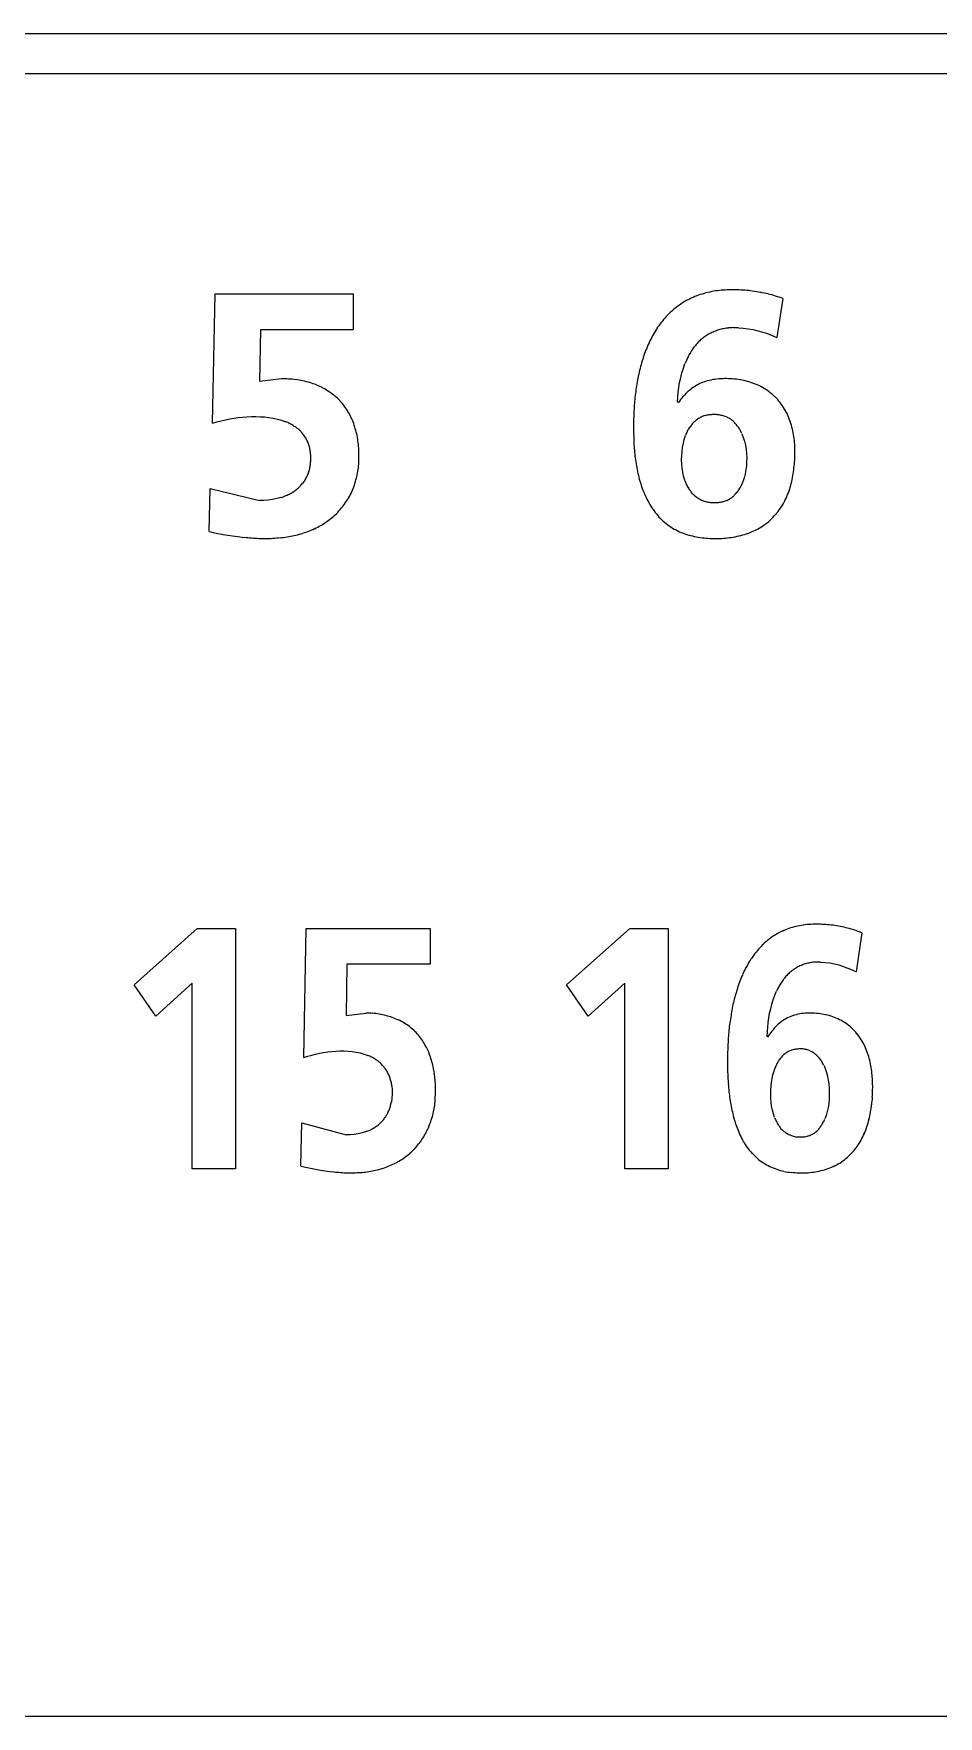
# Model space of a CAD drawing. Extents: x 168 to 388, y 259 to 356.
# Drawn here: x 293.97 to 300.75, y 282.37 to 294.97 of the extents above; entities that cross this region are included whole.
import ezdxf

# ---------------------------------------------------------------- set-up
doc = ezdxf.new("R2010")
doc.units = 0
doc.header["$MEASUREMENT"] = 0
doc.layers.get('0').update_dxf_attribs({"linetype": 'CONTINUOUS'})

msp = doc.modelspace()

# ---------------------------------------------------------------- linework, layer by layer
at = {"color": 7, "linetype": 'Continuous'}
for p, q in [((277.915, 294.966), (332.216, 294.966)), ((332.216, 294.666), (277.915, 294.666)), ((295.309, 292.05), (295.327, 293.017)), ((295.327, 293.017), (296.361, 293.017)), ((296.361, 293.017), (296.361, 292.749)), ((299.58, 292.984), (299.534, 292.692)), ((295.668, 292.749), (295.66, 292.365)), ((296.361, 292.749), (295.668, 292.749)), ((299.247, 292.764), (299.284, 292.761)), ((299.284, 292.761), (299.321, 292.757)), ((299.321, 292.757), (299.358, 292.75)), ((299.358, 292.75), (299.394, 292.742)), ((299.394, 292.742), (299.429, 292.732)), ((299.429, 292.732), (299.465, 292.72)), ((299.465, 292.72), (299.5, 292.706)), ((299.5, 292.706), (299.534, 292.692)), ((298.815, 292.39), (298.824, 292.426)), ((298.824, 292.426), (298.835, 292.462)), ((298.835, 292.462), (298.847, 292.496)), ((295.66, 292.365), (295.825, 292.383)), ((298.797, 292.281), (298.801, 292.317)), ((298.801, 292.317), (298.807, 292.354)), ((298.807, 292.354), (298.815, 292.39)), ((298.792, 292.207), (298.794, 292.244)), ((298.794, 292.244), (298.797, 292.281)), ((295.309, 292.05), (295.341, 292.06)), ((295.341, 292.06), (295.373, 292.068)), ((295.373, 292.068), (295.405, 292.075)), ((295.405, 292.075), (295.437, 292.082)), ((295.437, 292.082), (295.469, 292.087)), ((295.469, 292.087), (295.501, 292.091)), ((295.501, 292.091), (295.533, 292.095)), ((295.533, 292.095), (295.566, 292.097)), ((295.566, 292.097), (295.599, 292.099)), ((295.599, 292.099), (295.632, 292.099)), ((295.632, 292.099), (295.664, 292.098)), ((295.664, 292.098), (295.697, 292.096)), ((295.697, 292.096), (295.73, 292.093)), ((295.73, 292.093), (295.762, 292.087)), ((295.762, 292.087), (295.794, 292.08)), ((295.794, 292.08), (295.825, 292.071)), ((295.825, 292.071), (295.856, 292.06)), ((298.835, 291.899), (298.842, 291.928)), ((298.842, 291.928), (298.852, 291.958)), ((299.273, 291.971), (299.284, 291.943)), ((299.284, 291.943), (299.293, 291.914)), ((298.822, 291.776), (298.823, 291.807)), ((298.823, 291.807), (298.825, 291.838)), ((298.825, 291.838), (298.829, 291.868)), ((298.829, 291.868), (298.835, 291.899)), ((299.293, 291.914), (299.3, 291.884)), ((299.3, 291.884), (299.305, 291.853)), ((299.305, 291.853), (299.308, 291.823)), ((299.308, 291.823), (299.31, 291.792)), ((299.31, 291.792), (299.309, 291.761)), ((298.823, 291.743), (298.822, 291.774)), ((298.826, 291.713), (298.823, 291.743)), ((298.83, 291.682), (298.826, 291.713)), ((298.837, 291.652), (298.83, 291.682)), ((299.299, 291.67), (299.291, 291.64)), ((299.304, 291.7), (299.299, 291.67)), ((299.308, 291.731), (299.304, 291.7)), ((299.309, 291.761), (299.308, 291.731)), ((295.284, 291.238), (295.291, 291.56)), ((295.291, 291.56), (295.66, 291.47)), ((298.845, 291.623), (298.837, 291.652)), ((299.291, 291.64), (299.281, 291.611)), ((295.693, 291.471), (295.66, 291.47)), ((295.725, 291.474), (295.693, 291.471)), ((295.758, 291.478), (295.725, 291.474)), ((295.79, 291.485), (295.758, 291.478)), ((295.821, 291.494), (295.79, 291.485)), ((295.336, 291.226), (295.388, 291.216)), ((295.388, 291.216), (295.441, 291.208)), ((295.441, 291.208), (295.494, 291.2)), ((295.494, 291.2), (295.547, 291.194)), ((294.72, 287.844), (295.193, 288.267)), ((295.193, 288.267), (295.481, 288.267)), ((295.481, 288.267), (295.481, 286.467)), ((295.993, 287.3), (296.009, 288.267)), ((296.009, 288.267), (296.939, 288.267)), ((296.939, 288.267), (296.939, 287.999)), ((297.96, 287.844), (298.433, 288.267)), ((298.433, 288.267), (298.721, 288.267)), ((298.721, 288.267), (298.721, 286.467)), ((300.172, 288.233), (300.13, 287.942)), ((299.862, 288.014), (299.897, 288.012)), ((299.897, 288.012), (299.932, 288.008)), ((296.315, 287.999), (296.308, 287.615)), ((296.939, 287.999), (296.315, 287.999)), ((299.932, 288.008), (299.966, 288.001)), ((299.966, 288.001), (300, 287.993)), ((300, 287.993), (300.033, 287.982)), ((300.033, 287.982), (300.066, 287.97)), ((300.066, 287.97), (300.099, 287.957)), ((300.099, 287.957), (300.13, 287.942)), ((294.883, 287.609), (294.72, 287.844)), ((295.156, 287.857), (294.883, 287.609)), ((295.156, 286.467), (295.156, 287.857)), ((298.122, 287.609), (297.96, 287.844)), ((298.396, 287.857), (298.122, 287.609)), ((298.396, 286.467), (298.396, 287.857)), ((299.508, 287.733), (299.519, 287.766)), ((299.519, 287.766), (299.533, 287.798)), ((299.481, 287.631), (299.489, 287.665)), ((299.489, 287.665), (299.497, 287.699)), ((299.497, 287.699), (299.508, 287.733)), ((296.308, 287.615), (296.457, 287.633)), ((299.464, 287.492), (299.467, 287.527)), ((299.467, 287.527), (299.47, 287.562)), ((299.47, 287.562), (299.475, 287.597)), ((299.475, 287.597), (299.481, 287.631)), ((299.171, 287.434), (299.167, 287.378)), ((299.462, 287.457), (299.464, 287.492)), ((295.993, 287.3), (296.021, 287.31)), ((296.021, 287.31), (296.051, 287.318)), ((296.051, 287.318), (296.08, 287.326)), ((296.08, 287.326), (296.11, 287.332)), ((296.11, 287.332), (296.14, 287.338)), ((296.14, 287.338), (296.171, 287.342)), ((296.171, 287.342), (296.201, 287.345)), ((296.201, 287.345), (296.231, 287.348)), ((296.231, 287.348), (296.262, 287.349)), ((296.262, 287.349), (296.292, 287.349)), ((296.292, 287.349), (296.323, 287.348)), ((296.323, 287.348), (296.354, 287.345)), ((296.354, 287.345), (296.384, 287.34)), ((296.384, 287.34), (296.414, 287.334)), ((296.414, 287.334), (296.443, 287.326)), ((296.443, 287.326), (296.472, 287.315)), ((299.166, 287.323), (299.165, 287.267)), ((299.165, 287.267), (299.166, 287.211)), ((299.167, 287.378), (299.166, 287.323)), ((299.166, 287.211), (299.168, 287.155)), ((299.495, 287.114), (299.5, 287.142)), ((299.5, 287.142), (299.506, 287.171)), ((299.506, 287.171), (299.514, 287.2)), ((299.514, 287.2), (299.524, 287.228)), ((299.886, 287.244), (299.898, 287.217)), ((299.898, 287.217), (299.907, 287.189)), ((299.907, 287.189), (299.914, 287.16)), ((299.914, 287.16), (299.92, 287.131)), ((299.92, 287.131), (299.924, 287.102)), ((296.651, 287.087), (296.653, 287.057)), ((296.654, 287.026), (296.652, 286.996)), ((296.653, 287.057), (296.654, 287.026)), ((299.49, 287.055), (299.492, 287.085)), ((299.49, 287.026), (299.49, 287.055)), ((299.491, 286.995), (299.49, 287.024)), ((299.492, 287.085), (299.495, 287.114)), ((299.924, 287.102), (299.927, 287.072)), ((299.927, 287.072), (299.928, 287.043)), ((299.928, 287.013), (299.927, 286.983)), ((299.928, 287.043), (299.928, 287.013)), ((296.652, 286.996), (296.648, 286.965)), ((299.493, 286.965), (299.491, 286.995)), ((299.496, 286.936), (299.493, 286.965)), ((299.502, 286.907), (299.496, 286.936)), ((299.509, 286.878), (299.502, 286.907)), ((299.518, 286.85), (299.509, 286.878)), ((299.913, 286.896), (299.905, 286.867)), ((299.92, 286.925), (299.913, 286.896)), ((299.924, 286.954), (299.92, 286.925)), ((299.927, 286.983), (299.924, 286.954)), ((295.97, 286.488), (295.976, 286.81)), ((295.976, 286.81), (296.308, 286.72)), ((299.905, 286.867), (299.895, 286.84)), ((296.339, 286.721), (296.308, 286.72)), ((296.369, 286.724), (296.339, 286.721)), ((296.399, 286.729), (296.369, 286.724)), ((296.429, 286.736), (296.399, 286.729)), ((296.458, 286.745), (296.429, 286.736)), ((295.481, 286.467), (295.156, 286.467)), ((296.018, 286.476), (296.067, 286.466)), ((296.067, 286.466), (296.116, 286.457)), ((296.116, 286.457), (296.166, 286.449)), ((296.166, 286.449), (296.216, 286.443)), ((298.721, 286.467), (298.396, 286.467)), ((387.315, 282.367), (270.365, 282.367))]:
    msp.add_line(p, q, dxfattribs=at)
for centre, radius, start, end in [((299.146, 292.447), 0.594, 126.3954, 132.0475), ((299.143, 292.45), 0.59, 120.6782, 126.3661), ((299.146, 292.445), 0.596, 115.049, 120.6828), ((299.153, 292.431), 0.612, 109.5294, 115.0194), ((299.167, 292.39), 0.655, 104.4046, 109.5331), ((299.178, 292.348), 0.699, 99.5994, 104.4054), ((299.191, 292.269), 0.779, 95.278, 99.5914), ((299.201, 292.164), 0.884, 91.478, 95.2787), ((299.205, 292.008), 1.04, 88.2295, 91.4576), ((299.202, 291.858), 1.19, 85.5311, 88.3531), ((299.207, 291.92), 1.128, 82.5305, 85.5074), ((299.21, 291.947), 1.1, 79.4719, 82.5239), ((299.211, 291.951), 1.097, 76.3926, 79.4692), ((299.207, 291.934), 1.114, 73.3775, 76.3904), ((299.196, 291.898), 1.151, 70.5036, 73.3822), ((299.243, 292.361), 0.725, 142.4511, 147.0829), ((299.195, 292.398), 0.664, 137.3899, 142.4492), ((299.169, 292.422), 0.629, 132.0448, 137.3868), ((299.374, 292.283), 0.877, 151.3, 155.1273), ((299.303, 292.322), 0.796, 147.0806, 151.3001), ((299.212, 292.397), 0.371, 130.5327, 136.2611), ((299.197, 292.414), 0.348, 124.4319, 130.5327), ((299.196, 292.416), 0.346, 118.2639, 124.4109), ((299.196, 292.416), 0.345, 112.1137, 118.2678), ((299.201, 292.402), 0.36, 106.1928, 112.0913), ((299.206, 292.384), 0.379, 100.5995, 106.1971), ((299.214, 292.344), 0.42, 95.5119, 100.5629), ((299.22, 292.276), 0.489, 91.1698, 95.5159), ((299.222, 292.173), 0.591, 87.5576, 91.1497), ((299.561, 292.203), 1.081, 158.5615, 161.6679), ((299.463, 292.242), 0.975, 155.1265, 158.569), ((299.346, 292.303), 0.535, 150.9145, 154.8851), ((299.299, 292.33), 0.481, 146.4999, 150.9145), ((299.262, 292.355), 0.436, 141.6302, 146.5021), ((299.23, 292.379), 0.396, 136.2687, 141.6318), ((299.911, 292.106), 1.444, 167.0151, 169.3403), ((299.794, 292.133), 1.324, 164.4801, 167.0168), ((299.668, 292.168), 1.193, 161.6692, 164.4834), ((299.402, 292.277), 0.596, 154.8788, 158.4394), ((295.826, 291.617), 0.765, 86.1045, 90.1096), ((295.826, 291.608), 0.774, 82.159, 86.1182), ((295.834, 291.669), 0.713, 77.8681, 82.1667), ((295.847, 291.727), 0.654, 73.1846, 77.8712), ((295.863, 291.779), 0.6, 68.0587, 73.1862), ((295.882, 291.827), 0.548, 62.47, 68.0632), ((295.901, 291.863), 0.507, 56.4127, 62.459), ((300.178, 292.06), 1.715, 171.456, 173.4143), ((300.048, 292.08), 1.583, 169.3404, 171.4614), ((299.117, 292.011), 0.37, 121.9797, 131.0539), ((299.109, 292.023), 0.356, 112.6292, 121.9184), ((299.118, 292.001), 0.38, 103.7358, 112.577), ((299.133, 291.938), 0.444, 96.1435, 103.7082), ((299.144, 291.825), 0.558, 89.9518, 96.0439), ((299.147, 291.671), 0.712, 85.4994, 90.2178), ((299.151, 291.716), 0.667, 80.4698, 85.5048), ((299.165, 291.796), 0.586, 74.7601, 80.494), ((299.182, 291.861), 0.518, 68.2588, 74.7451), ((299.2, 291.905), 0.471, 61.1287, 68.2614), ((299.214, 291.93), 0.442, 53.4487, 61.1225), ((295.919, 291.89), 0.474, 49.9504, 56.4131), ((295.927, 291.9), 0.462, 43.2999, 49.9397), ((295.931, 291.904), 0.456, 36.5597, 43.277), ((295.916, 291.893), 0.474, 30.1003, 36.562), ((300.436, 292.035), 1.974, 175.2417, 176.9424), ((300.299, 292.046), 1.837, 173.414, 175.2417), ((299.207, 291.922), 0.497, 138.9568, 145.7143), ((299.15, 291.974), 0.42, 131.0856, 139.0846), ((299.221, 291.94), 0.429, 45.5854, 53.4051), ((299.219, 291.939), 0.432, 37.7906, 45.5681), ((299.201, 291.925), 0.454, 30.4011, 37.7931), ((295.708, 291.693), 0.396, 63.2685, 68.0025), ((295.729, 291.735), 0.349, 57.9071, 63.274), ((295.892, 291.879), 0.502, 23.968, 30.0733), ((295.851, 291.861), 0.547, 18.3663, 23.9724), ((300.574, 292.027), 2.112, 176.9412, 178.531), ((300.729, 292.023), 2.268, 178.5322, 180.013), ((299.065, 291.901), 0.217, 132.7578, 140.8899), ((299.053, 291.914), 0.199, 123.9104, 132.763), ((299.051, 291.917), 0.196, 114.8674, 123.8656), ((299.053, 291.911), 0.203, 106.0887, 114.7953), ((299.059, 291.89), 0.224, 98.2217, 106.0974), ((299.064, 291.86), 0.254, 91.2772, 98.2142), ((299.064, 291.846), 0.268, 84.8377, 91.4064), ((299.068, 291.884), 0.23, 77.1871, 84.8436), ((299.072, 291.903), 0.21, 68.7721, 77.1512), ((299.076, 291.914), 0.199, 59.8842, 68.7293), ((299.075, 291.912), 0.202, 51.148, 59.8891), ((299.065, 291.9), 0.217, 42.9826, 51.1133), ((299.048, 291.884), 0.24, 35.6216, 42.9614), ((299.168, 291.906), 0.493, 23.5772, 30.3876), ((299.12, 291.885), 0.545, 17.406, 23.5657), ((299.054, 291.864), 0.614, 11.9467, 17.4133), ((295.748, 291.766), 0.312, 51.8999, 57.904), ((295.768, 291.791), 0.281, 45.2349, 51.9022), ((295.78, 291.803), 0.264, 38.1208, 45.2207), ((295.789, 291.81), 0.252, 30.6651, 38.096), ((295.785, 291.808), 0.257, 23.362, 30.6675), ((295.791, 291.841), 0.61, 13.324, 18.3476), ((295.7, 291.82), 0.704, 8.9696, 13.3251), ((295.623, 291.807), 0.782, 5.0857, 9.0084), ((300.678, 292.022), 2.216, 179.9894, 181.5045), ((300.461, 292.017), 1.999, 181.5045, 183.1839), ((299.164, 291.841), 0.334, 154.2457, 159.5666), ((299.12, 291.863), 0.285, 148.0585, 154.2534), ((299.088, 291.883), 0.246, 140.905, 148.0612), ((299.021, 291.865), 0.274, 29.368, 35.6293), ((298.986, 291.845), 0.314, 23.7534, 29.365), ((298.991, 291.851), 0.678, 7.0024, 11.9518), ((298.889, 291.839), 0.782, 2.6733, 6.9693), ((295.774, 291.803), 0.269, 16.3318, 23.3138), ((295.751, 291.797), 0.293, 9.9381, 16.3398), ((295.716, 291.791), 0.328, 4.1969, 9.9175), ((295.667, 291.787), 0.378, 359.2338, 4.2017), ((295.585, 291.804), 0.82, 1.3475, 5.0858), ((295.565, 291.803), 0.84, 357.7189, 1.3688), ((300.242, 292.004), 1.781, 183.1757, 185.0616), ((300.013, 291.984), 1.551, 185.0612, 187.2266), ((298.65, 291.829), 1.021, 356.0093, 359.2981), ((298.692, 291.829), 0.979, 359.2478, 2.6785), ((295.766, 291.769), 0.277, 335.5536, 342.3316), ((295.742, 291.777), 0.302, 342.3329, 348.5521), ((295.714, 291.782), 0.33, 348.5553, 354.239), ((295.676, 291.786), 0.368, 354.2394, 359.3285), ((295.781, 291.788), 0.624, 348.4872, 353.4031), ((295.693, 291.798), 0.712, 353.4315, 357.7362), ((299.822, 291.96), 1.358, 187.2199, 189.6929), ((299.642, 291.929), 1.175, 189.6929, 192.5496), ((299.495, 291.896), 1.025, 192.5425, 195.8193), ((298.799, 291.811), 0.871, 348.8014, 352.6566), ((298.676, 291.827), 0.994, 352.6357, 356.0132), ((295.742, 291.801), 0.316, 302.2131, 308.1541), ((295.757, 291.782), 0.291, 308.1519, 314.5921), ((295.769, 291.77), 0.274, 314.6192, 321.4512), ((295.777, 291.764), 0.265, 321.4469, 328.5323), ((295.773, 291.766), 0.269, 328.5583, 335.541), ((295.84, 291.769), 0.562, 332.7682, 338.224), ((295.816, 291.779), 0.587, 338.2224, 343.4425), ((295.797, 291.785), 0.607, 343.4361, 348.4847), ((299.356, 291.857), 0.88, 195.8171, 199.6329), ((299.247, 291.818), 0.764, 199.6259, 204.0197), ((299.158, 291.729), 0.331, 198.7544, 204.0868), ((299.12, 291.712), 0.289, 204.0831, 210.1849), ((299.09, 291.694), 0.253, 210.182, 217.1413), ((299.069, 291.678), 0.228, 217.1392, 224.8501), ((299.039, 291.692), 0.255, 321.0069, 327.7377), ((299.008, 291.711), 0.291, 327.7386, 333.8016), ((298.969, 291.73), 0.335, 333.7911, 339.0619), ((298.991, 291.766), 0.674, 339.3964, 344.3794), ((298.908, 291.789), 0.759, 344.3768, 348.7997), ((295.693, 291.899), 0.425, 287.5403, 291.9492), ((295.708, 291.861), 0.384, 291.9469, 296.8257), ((295.725, 291.829), 0.348, 296.8232, 302.2138), ((295.855, 291.762), 0.545, 315.852, 321.4785), ((295.859, 291.759), 0.54, 321.4873, 327.1639), ((295.852, 291.763), 0.548, 327.1616, 332.7523), ((299.153, 291.776), 0.661, 204.0179, 209.0974), ((299.085, 291.738), 0.583, 209.1028, 214.858), ((299.058, 291.668), 0.212, 224.8954, 233.2124), ((299.054, 291.662), 0.205, 233.2351, 241.838), ((299.056, 291.667), 0.211, 241.834, 250.2028), ((299.063, 291.687), 0.232, 250.2572, 257.852), ((299.069, 291.714), 0.26, 257.8203, 264.6083), ((299.071, 291.733), 0.278, 264.6049, 270.9381), ((299.072, 291.704), 0.249, 270.7821, 277.8527), ((299.078, 291.662), 0.207, 277.8888, 286.4015), ((299.081, 291.652), 0.197, 286.4048, 295.3721), ((299.081, 291.651), 0.196, 295.4286, 304.4329), ((299.077, 291.657), 0.203, 304.4757, 313.1501), ((299.062, 291.673), 0.224, 313.1433, 321.0023), ((299.145, 291.694), 0.503, 320.9499, 327.6257), ((299.112, 291.714), 0.542, 327.636, 333.8322), ((299.057, 291.741), 0.603, 333.8303, 339.3981), ((295.821, 291.805), 0.6, 299.8344, 304.9468), ((295.835, 291.784), 0.574, 304.9524, 310.2896), ((295.85, 291.766), 0.552, 310.2918, 315.8507), ((299.035, 291.703), 0.522, 214.8535, 221.2861), ((299.009, 291.68), 0.488, 221.3257, 228.2108), ((298.995, 291.665), 0.467, 228.205, 235.3955), ((299.161, 291.684), 0.485, 299.7704, 306.6965), ((299.17, 291.672), 0.47, 306.7323, 313.8743), ((299.166, 291.677), 0.476, 313.87, 320.9266), ((295.675, 292.878), 1.686, 256.5717, 258.3902), ((295.73, 293.053), 1.867, 264.3987, 266.036), ((295.714, 292.825), 1.639, 266.0311, 267.9014), ((295.704, 292.535), 1.349, 267.8738, 270.1474), ((295.704, 292.324), 1.138, 270.1783, 272.8736), ((295.709, 292.223), 1.036, 272.8736, 275.8331), ((295.718, 292.135), 0.949, 275.8317, 279.0641), ((295.73, 292.058), 0.87, 279.0636, 282.5859), ((295.745, 291.991), 0.802, 282.5844, 286.4096), ((295.763, 291.932), 0.74, 286.4086, 290.5527), ((295.783, 291.879), 0.683, 290.5512, 295.0385), ((295.801, 291.839), 0.64, 295.0423, 299.8361), ((299.001, 291.674), 0.478, 235.445, 242.4638), ((299.012, 291.695), 0.502, 242.4594, 249.1546), ((299.03, 291.743), 0.553, 249.1775, 255.2529), ((299.047, 291.809), 0.621, 255.2481, 260.6513), ((299.062, 291.898), 0.711, 260.657, 265.38), ((299.072, 292.021), 0.835, 265.3793, 269.4024), ((299.074, 292.087), 0.901, 269.3203, 273.0483), ((299.079, 291.991), 0.805, 273.0473, 277.2175), ((299.09, 291.904), 0.717, 277.2037, 281.8871), ((299.108, 291.817), 0.628, 281.8847, 287.231), ((299.128, 291.755), 0.563, 287.2401, 293.2009), ((299.148, 291.708), 0.512, 293.2003, 299.7627), ((299.799, 287.762), 0.532, 108.9622, 114.964), ((299.807, 287.737), 0.559, 103.2545, 108.9666), ((299.816, 287.696), 0.601, 97.9024, 103.2231), ((299.828, 287.616), 0.682, 93.2149, 97.9047), ((299.833, 287.518), 0.78, 89.1187, 93.216), ((299.83, 287.303), 0.995, 85.9143, 89.1451), ((299.835, 287.377), 0.921, 82.413, 85.8821), ((299.838, 287.398), 0.9, 78.8612, 82.4119), ((299.838, 287.398), 0.9, 75.3691, 78.8565), ((299.832, 287.378), 0.921, 71.8944, 75.3651), ((299.835, 287.727), 0.582, 133.2082, 138.6947), ((299.804, 287.759), 0.538, 127.2627, 133.2006), ((299.798, 287.767), 0.528, 121.2038, 127.2591), ((299.791, 287.779), 0.514, 114.9945, 121.2072), ((299.82, 287.338), 0.962, 68.5776, 71.8973), ((300, 287.608), 0.786, 148.2904, 152.357), ((299.928, 287.653), 0.701, 143.7333, 148.2914), ((299.874, 287.692), 0.634, 138.6923, 143.728), ((299.846, 287.64), 0.375, 92.9572, 98.3129), ((299.85, 287.573), 0.441, 88.4144, 92.9576), ((300.178, 287.522), 0.984, 155.9824, 159.229), ((300.083, 287.565), 0.88, 152.349, 155.9815), ((299.914, 287.635), 0.413, 142.2672, 147.1214), ((299.88, 287.661), 0.371, 136.8477, 142.2622), ((299.855, 287.684), 0.337, 130.8949, 136.8521), ((299.839, 287.703), 0.312, 124.4371, 130.8706), ((299.834, 287.71), 0.303, 117.8144, 124.4417), ((299.831, 287.715), 0.297, 111.0352, 117.7809), ((299.835, 287.704), 0.309, 104.5415, 111.0413), ((299.839, 287.69), 0.324, 98.3154, 104.5094), ((300.542, 287.405), 1.367, 164.7497, 167.0871), ((300.409, 287.441), 1.228, 162.1487, 164.7496), ((300.296, 287.478), 1.11, 159.2255, 162.1525), ((300.01, 287.578), 0.525, 151.409, 155.2325), ((299.959, 287.606), 0.467, 147.1189, 151.4151), ((300.817, 287.347), 1.647, 169.2133, 171.1529), ((300.68, 287.373), 1.509, 167.081, 169.2137), ((296.458, 287.009), 0.623, 85.4858, 90.1071), ((296.458, 287.007), 0.626, 80.9005, 85.5035), ((296.465, 287.053), 0.579, 75.929, 80.9076), ((296.476, 287.094), 0.536, 70.5562, 75.9289), ((296.488, 287.13), 0.498, 64.772, 70.5551), ((296.502, 287.16), 0.466, 58.586, 64.7754), ((296.513, 287.177), 0.446, 52.1026, 58.568), ((296.521, 287.187), 0.433, 45.4317, 52.094), ((301.105, 287.306), 1.939, 172.9161, 174.5639), ((300.976, 287.322), 1.808, 171.1512, 172.9179), ((299.816, 287.251), 0.402, 134.2419, 142.1893), ((299.771, 287.297), 0.338, 124.762, 134.2217), ((299.755, 287.32), 0.31, 114.3735, 124.6931), ((299.759, 287.31), 0.32, 104.3283, 114.2997), ((299.771, 287.262), 0.37, 95.6667, 104.2954), ((299.781, 287.142), 0.491, 88.9797, 95.4918), ((299.783, 287.063), 0.569, 83.6368, 89.247), ((299.787, 287.104), 0.528, 77.6066, 83.656), ((299.802, 287.168), 0.463, 70.7101, 77.6165), ((299.814, 287.205), 0.423, 63.1345, 70.6813), ((299.825, 287.226), 0.4, 55.1179, 63.1056), ((299.829, 287.232), 0.393, 46.9935, 55.1174), ((299.819, 287.221), 0.408, 39.1499, 46.9826), ((296.516, 287.183), 0.439, 38.8704, 45.4308), ((296.503, 287.173), 0.455, 32.5077, 38.8396), ((296.475, 287.155), 0.488, 26.6092, 32.5114), ((301.243, 287.293), 2.077, 174.5649, 176.1031), ((299.885, 287.196), 0.491, 142.0286, 148.5393), ((299.796, 287.203), 0.437, 31.8091, 39.1169), ((299.759, 287.18), 0.481, 25.1578, 31.8047), ((299.705, 287.155), 0.54, 19.247, 25.1614), ((296.339, 286.986), 0.355, 63.0123, 67.9386), ((296.354, 287.017), 0.321, 57.5637, 63.0168), ((296.37, 287.042), 0.291, 51.5544, 57.5588), ((296.382, 287.057), 0.272, 45.1149, 51.5569), ((296.436, 287.135), 0.533, 21.1865, 26.5952), ((296.381, 287.114), 0.591, 16.314, 21.1901), ((296.308, 287.093), 0.667, 11.9888, 16.3081), ((299.769, 287.134), 0.262, 146.2076, 152.6677), ((299.734, 287.158), 0.22, 138.52, 146.2152), ((299.712, 287.177), 0.191, 129.6595, 138.5172), ((299.702, 287.189), 0.175, 119.8886, 129.589), ((299.699, 287.194), 0.169, 109.8201, 119.8491), ((299.703, 287.182), 0.182, 100.4954, 109.823), ((299.707, 287.161), 0.203, 92.1184, 100.4549), ((299.708, 287.146), 0.219, 84.4953, 92.2447), ((299.711, 287.177), 0.188, 75.4855, 84.5141), ((299.714, 287.189), 0.175, 65.7535, 75.4207), ((299.714, 287.191), 0.173, 55.876, 65.6743), ((299.708, 287.181), 0.184, 46.6845, 55.8796), ((299.691, 287.163), 0.21, 38.5877, 46.6687), ((299.664, 287.142), 0.244, 31.6343, 38.584), ((299.626, 287.118), 0.288, 25.7717, 31.6471), ((299.636, 287.131), 0.613, 14.0382, 19.2478), ((299.557, 287.111), 0.695, 9.4565, 14.0538), ((296.391, 287.066), 0.259, 38.3236, 45.0844), ((296.395, 287.069), 0.254, 31.45, 38.3262), ((296.388, 287.065), 0.262, 24.7356, 31.4167), ((296.377, 287.06), 0.275, 18.3649, 24.7353), ((296.352, 287.052), 0.301, 12.5431, 18.3562), ((296.207, 287.071), 0.771, 8.2514, 11.9898), ((296.116, 287.058), 0.862, 4.9415, 8.2834), ((296.075, 287.054), 0.904, 1.7529, 4.9415), ((301.147, 287.254), 1.981, 182.8644, 184.4771), ((299.813, 287.111), 0.312, 152.6565, 158.0906), ((299.483, 287.098), 0.769, 5.3064, 9.4594), ((299.346, 287.086), 0.907, 1.7629, 5.2838), ((296.321, 287.045), 0.333, 7.2793, 12.5466), ((296.153, 287.05), 0.825, 355.2439, 358.7362), ((296.036, 287.053), 0.942, 358.6999, 1.7581), ((300.899, 287.235), 1.733, 184.4775, 186.3214), ((300.694, 287.212), 1.527, 186.3167, 188.4093), ((299.122, 287.079), 1.131, 356.1245, 358.9497), ((299.131, 287.079), 1.122, 358.9298, 1.7772), ((296.382, 287.005), 0.268, 325.4319, 331.9717), ((296.37, 287.011), 0.281, 331.9777, 338.2049), ((296.354, 287.017), 0.298, 338.2177, 344.0957), ((296.325, 287.025), 0.328, 344.0933, 349.43), ((296.33, 287.029), 0.648, 342.4144, 346.8637), ((296.306, 287.035), 0.672, 346.8615, 351.1497), ((296.271, 287.04), 0.708, 351.1679, 355.2396), ((300.492, 287.182), 1.322, 188.4094, 190.8265), ((300.331, 287.151), 1.158, 190.8227, 193.5728), ((300.167, 287.112), 0.99, 193.5682, 196.7969), ((299.416, 287.038), 0.834, 346.0629, 349.8938), ((299.296, 287.06), 0.956, 349.8924, 353.2327), ((299.156, 287.076), 1.098, 353.22, 356.131), ((296.336, 287.077), 0.353, 290.0703, 295.0219), ((296.348, 287.051), 0.325, 295.02, 300.4032), ((296.36, 287.031), 0.302, 300.4027, 306.1956), ((296.371, 287.016), 0.283, 306.2069, 312.3896), ((296.379, 287.007), 0.271, 312.3859, 318.8485), ((296.382, 287.004), 0.267, 318.8772, 325.4301), ((296.395, 287.005), 0.578, 332.7233, 337.7095), ((296.363, 287.018), 0.612, 337.7112, 342.4184), ((300.04, 287.073), 0.857, 196.7952, 200.5251), ((299.92, 287.029), 0.729, 200.5176, 204.8988), ((299.811, 286.961), 0.313, 200.8438, 206.2529), ((299.77, 286.941), 0.267, 206.2461, 212.5904), ((299.739, 286.921), 0.23, 212.5828, 219.9421), ((299.717, 286.903), 0.203, 219.9665, 228.331), ((299.706, 286.89), 0.185, 228.3307, 237.4906), ((299.704, 286.894), 0.195, 309.6005, 318.3075), ((299.68, 286.915), 0.226, 318.2979, 325.787), ((299.645, 286.938), 0.268, 325.7815, 332.1049), ((299.604, 286.96), 0.315, 332.0926, 337.4721), ((299.594, 286.987), 0.649, 336.7928, 341.7169), ((299.514, 287.014), 0.734, 341.7097, 346.0641), ((296.438, 286.979), 0.527, 316.7064, 322.1698), ((296.431, 286.985), 0.537, 322.1668, 327.5328), ((296.415, 286.995), 0.556, 327.5416, 332.7239), ((299.83, 286.987), 0.63, 204.8984, 209.9028), ((299.758, 286.945), 0.547, 209.8946, 215.7378), ((299.706, 286.908), 0.483, 215.7504, 222.3681), ((299.704, 286.887), 0.181, 237.5042, 246.8666), ((299.707, 286.896), 0.191, 246.9701, 255.8375), ((299.712, 286.915), 0.211, 255.8095, 263.8475), ((299.714, 286.93), 0.225, 263.8403, 271.3631), ((299.715, 286.904), 0.199, 271.1887, 279.6987), ((299.72, 286.874), 0.169, 279.7934, 289.8343), ((299.721, 286.871), 0.166, 289.8276, 300.0326), ((299.716, 286.879), 0.176, 300.075, 309.5385), ((299.755, 286.902), 0.466, 318.1093, 324.9612), ((299.717, 286.928), 0.513, 324.9688, 331.1978), ((299.666, 286.957), 0.571, 331.2017, 336.7945), ((296.403, 287.042), 0.599, 290.5371, 295.3453), ((296.417, 287.012), 0.566, 295.3566, 300.4443), ((296.429, 286.993), 0.544, 300.4411, 305.7348), ((296.437, 286.981), 0.53, 305.7514, 311.1934), ((296.441, 286.977), 0.524, 311.19, 316.6889), ((299.678, 286.882), 0.444, 222.3627, 229.551), ((299.663, 286.865), 0.422, 229.6079, 237.1771), ((299.667, 286.871), 0.428, 237.1687, 244.6288), ((299.775, 286.885), 0.441, 296.3284, 303.5807), ((299.778, 286.88), 0.434, 303.5812, 310.9409), ((299.773, 286.886), 0.442, 310.988, 318.1103), ((296.325, 287.827), 1.386, 255.1387, 257.1919), ((296.368, 287.913), 1.477, 264.1017, 266.0522), ((296.354, 287.716), 1.28, 266.0492, 268.2999), ((296.347, 287.447), 1.011, 268.269, 271.1203), ((296.349, 287.329), 0.892, 271.1384, 274.3683), ((296.355, 287.249), 0.813, 274.3673, 277.9143), ((296.364, 287.183), 0.746, 277.9148, 281.8483), ((296.376, 287.127), 0.688, 281.8469, 286.0338), ((296.389, 287.08), 0.64, 286.0376, 290.5397), ((299.675, 286.89), 0.449, 244.6896, 251.803), ((299.69, 286.936), 0.498, 251.7965, 258.2167), ((299.703, 286.997), 0.561, 258.2357, 263.9354), ((299.713, 287.096), 0.659, 263.9357, 268.7824), ((299.716, 287.171), 0.735, 268.7051, 273.0524), ((299.72, 287.093), 0.657, 273.0472, 277.9095), ((299.73, 287.023), 0.586, 277.8988, 283.3515), ((299.746, 286.955), 0.516, 283.3474, 289.5343), ((299.761, 286.914), 0.472, 289.5542, 296.3175)]:
    msp.add_arc(centre, radius, start, end, dxfattribs=at)

doc.saveas('drawing.dxf')
